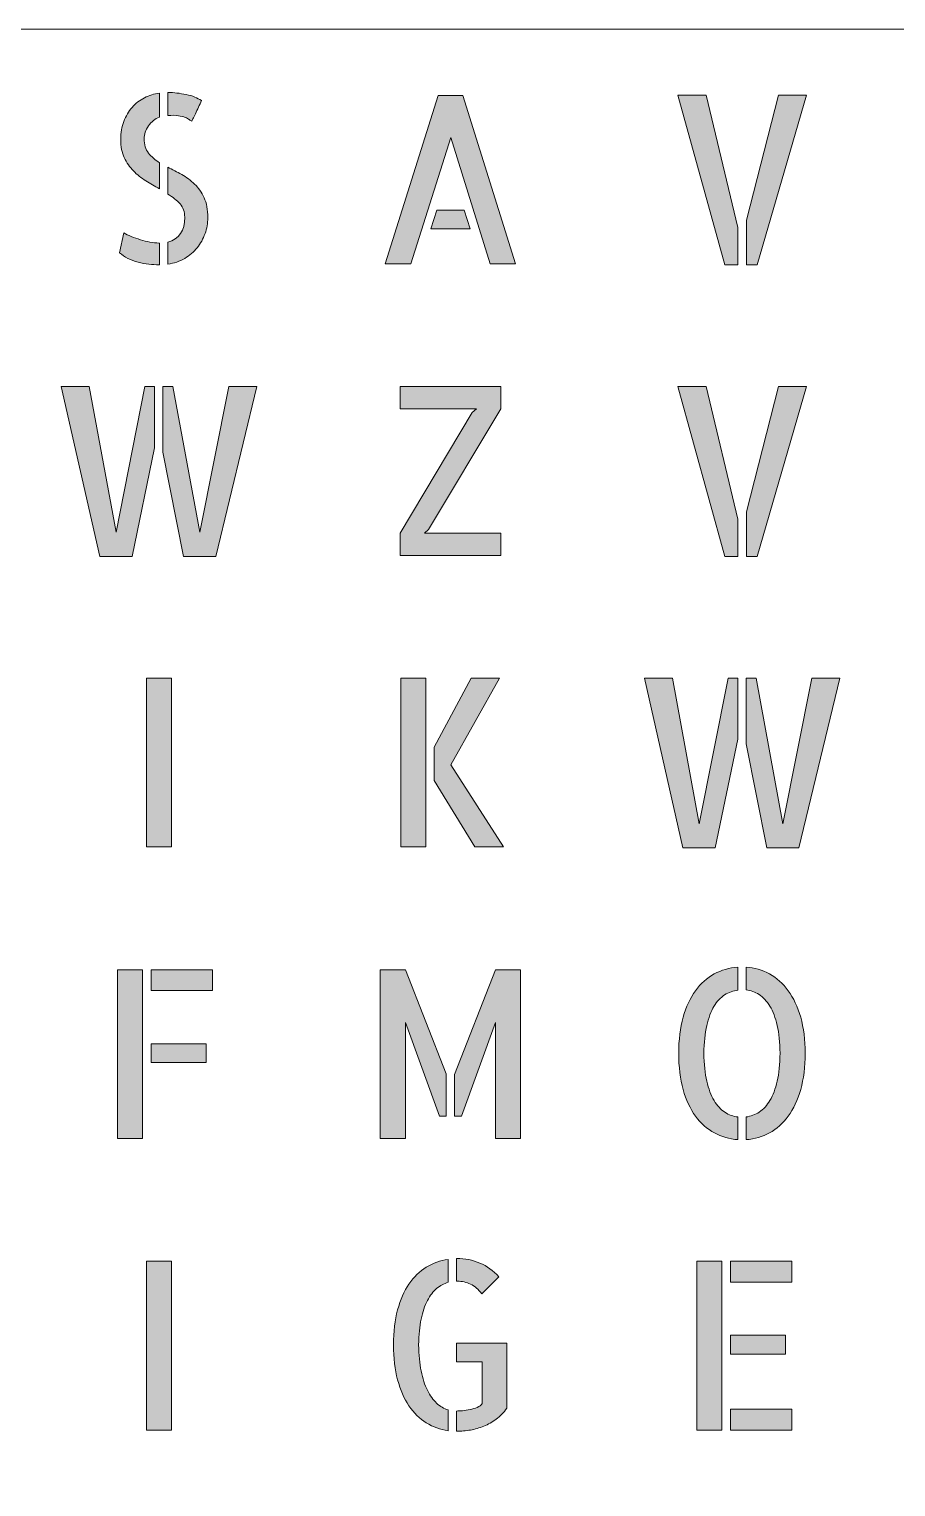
# Model space of a CAD drawing. Header units: millimetres. Extents: x -2 to 181, y -158 to 8.
# Drawn here: x 82.1 to 131.6, y -75 to 8.3 of the extents above; entities that cross this region are included whole.
import ezdxf

# ---------------------------------------------------------------- set-up
doc = ezdxf.new("R2010")
doc.units = ezdxf.units.MM
doc.header["$MEASUREMENT"] = 0
doc.layers.add('Laag 1', color=7, linetype='Continuous', lineweight=0)
doc.layers.add('Laag 2', color=7, linetype='Continuous', lineweight=0)

# ---------------------------------------------------------------- blocks, each defined once
blk = doc.blocks.new('Block_5')
at = {"layer": 'Laag 1', "true_color": 0x1d1d1b, "transparency": 33554687}
h = blk.add_hatch(color=250, dxfattribs=at)
h.dxf.hatch_style = 2
edge = h.paths.add_edge_path()
edge.add_spline(control_points=[(90.013, 0.439), (90.272, 0.308), (90.537, 0.168), (90.808, 0.02), (91.078, -0.129), (91.324, -0.31), (91.543, -0.524), (91.763, -0.738), (91.944, -0.997), (92.085, -1.303), (92.227, -1.608), (92.297, -1.988), (92.297, -2.442), (92.297, -2.756), (92.244, -3.061), (92.138, -3.358), (92.032, -3.655), (91.883, -3.923), (91.691, -4.163), (91.498, -4.403), (91.261, -4.606), (90.978, -4.772), (90.696, -4.938), (90.374, -5.047), (90.013, -5.099), (90.013, -5.099), (90.013, -3.842), (90.013, -3.842), (90.656, -3.668), (90.978, -3.192), (90.978, -2.415), (90.978, -2.11), (90.888, -1.857), (90.708, -1.656), (90.527, -1.455), (90.295, -1.268), (90.013, -1.093), (90.013, -1.093), (90.013, 0.439), (90.013, 0.439)], knot_values=[0, 0, 0, 0, 1, 1, 1, 2, 2, 2, 3, 3, 3, 4, 4, 4, 5, 5, 5, 6, 6, 6, 7, 7, 7, 8, 8, 8, 9, 9, 9, 10, 10, 10, 11, 11, 11, 12, 12, 12, 13, 13, 13, 13], degree=3, periodic=0)
edge = h.paths.add_edge_path()
edge.add_spline(control_points=[(91.379, 3.07), (91.339, 3.087), (91.292, 3.118), (91.237, 3.162), (91.182, 3.205), (91.104, 3.247), (91.002, 3.286), (90.9, 3.325), (90.77, 3.358), (90.613, 3.384), (90.456, 3.41), (90.256, 3.415), (90.013, 3.397), (90.013, 3.397), (90.013, 4.719), (90.013, 4.719), (90.358, 4.711), (90.709, 4.669), (91.067, 4.595), (91.424, 4.521), (91.712, 4.405), (91.932, 4.248), (91.885, 4.135), (91.83, 4.01), (91.767, 3.875), (91.704, 3.74), (91.645, 3.613), (91.591, 3.495), (91.535, 3.378), (91.489, 3.279), (91.449, 3.201), (91.41, 3.122), (91.386, 3.079), (91.379, 3.07)], knot_values=[0, 0, 0, 0, 1, 1, 1, 2, 2, 2, 3, 3, 3, 4, 4, 4, 5, 5, 5, 6, 6, 6, 7, 7, 7, 8, 8, 8, 9, 9, 9, 10, 10, 10, 11, 11, 11, 11], degree=3, periodic=0)
edge = h.paths.add_edge_path()
edge.add_spline(control_points=[(87.317, 2.023), (87.317, 2.407), (87.375, 2.751), (87.493, 3.057), (87.611, 3.362), (87.77, 3.631), (87.97, 3.862), (88.17, 4.093), (88.406, 4.276), (88.676, 4.412), (88.947, 4.547), (89.232, 4.636), (89.53, 4.68), (89.53, 4.68), (89.53, 3.306), (89.53, 3.306), (89.279, 3.209), (89.071, 3.042), (88.906, 2.802), (88.741, 2.561), (88.659, 2.319), (88.659, 2.075), (88.659, 1.735), (88.741, 1.46), (88.906, 1.25), (89.071, 1.041), (89.279, 0.857), (89.53, 0.7), (89.53, 0.7), (89.53, -0.792), (89.53, -0.792), (89.271, -0.653), (89.012, -0.502), (88.753, -0.34), (88.494, -0.179), (88.259, 0.011), (88.047, 0.229), (87.834, 0.447), (87.66, 0.7), (87.523, 0.988), (87.385, 1.276), (87.317, 1.621), (87.317, 2.023)], knot_values=[0, 0, 0, 0, 1, 1, 1, 2, 2, 2, 3, 3, 3, 4, 4, 4, 5, 5, 5, 6, 6, 6, 7, 7, 7, 8, 8, 8, 9, 9, 9, 10, 10, 10, 11, 11, 11, 12, 12, 12, 13, 13, 13, 14, 14, 14, 14], degree=3, periodic=0)
edge = h.paths.add_edge_path()
edge.add_spline(control_points=[(87.505, -3.319), (87.615, -3.389), (87.754, -3.456), (87.923, -3.522), (88.091, -3.587), (88.266, -3.648), (88.447, -3.705), (88.627, -3.762), (88.808, -3.808), (88.989, -3.842), (89.169, -3.877), (89.338, -3.895), (89.495, -3.895), (89.495, -3.895), (89.53, -3.895), (89.53, -3.895), (89.53, -3.895), (89.53, -5.138), (89.53, -5.138), (89.53, -5.138), (89.507, -5.138), (89.507, -5.138), (89.318, -5.138), (89.124, -5.127), (88.924, -5.106), (88.724, -5.084), (88.521, -5.047), (88.317, -4.994), (88.113, -4.942), (87.919, -4.87), (87.735, -4.778), (87.55, -4.687), (87.391, -4.575), (87.258, -4.445), (87.258, -4.445), (87.505, -3.319), (87.505, -3.319)], knot_values=[0, 0, 0, 0, 1, 1, 1, 2, 2, 2, 3, 3, 3, 4, 4, 4, 5, 5, 5, 6, 6, 6, 7, 7, 7, 8, 8, 8, 9, 9, 9, 10, 10, 10, 11, 11, 11, 12, 12, 12, 12], degree=3, periodic=0)
at = {"layer": 'Laag 1'}
for points, knots in [([(87.317, 2.023), (87.317, 2.407), (87.375, 2.751), (87.493, 3.057), (87.611, 3.362), (87.77, 3.631), (87.97, 3.862), (88.17, 4.093), (88.406, 4.276), (88.676, 4.412), (88.947, 4.547), (89.232, 4.636), (89.53, 4.68), (89.53, 4.68), (89.53, 3.306), (89.53, 3.306), (89.279, 3.209), (89.071, 3.042), (88.906, 2.802), (88.741, 2.561), (88.659, 2.319), (88.659, 2.075), (88.659, 1.735), (88.741, 1.46), (88.906, 1.25), (89.071, 1.041), (89.279, 0.857), (89.53, 0.7), (89.53, 0.7), (89.53, -0.792), (89.53, -0.792), (89.271, -0.653), (89.012, -0.502), (88.753, -0.34), (88.494, -0.179), (88.259, 0.011), (88.047, 0.229), (87.834, 0.447), (87.66, 0.7), (87.523, 0.988), (87.385, 1.276), (87.317, 1.621), (87.317, 2.023)], [0, 0, 0, 0, 1, 1, 1, 2, 2, 2, 3, 3, 3, 4, 4, 4, 5, 5, 5, 6, 6, 6, 7, 7, 7, 8, 8, 8, 9, 9, 9, 10, 10, 10, 11, 11, 11, 12, 12, 12, 13, 13, 13, 14, 14, 14, 14]), ([(91.379, 3.07), (91.339, 3.087), (91.292, 3.118), (91.237, 3.162), (91.182, 3.205), (91.104, 3.247), (91.002, 3.286), (90.9, 3.325), (90.77, 3.358), (90.613, 3.384), (90.456, 3.41), (90.256, 3.415), (90.013, 3.397), (90.013, 3.397), (90.013, 4.719), (90.013, 4.719), (90.358, 4.711), (90.709, 4.669), (91.067, 4.595), (91.424, 4.521), (91.712, 4.405), (91.932, 4.248), (91.885, 4.135), (91.83, 4.01), (91.767, 3.875), (91.704, 3.74), (91.645, 3.613), (91.591, 3.495), (91.535, 3.378), (91.489, 3.279), (91.449, 3.201), (91.41, 3.122), (91.386, 3.079), (91.379, 3.07)], [0, 0, 0, 0, 1, 1, 1, 2, 2, 2, 3, 3, 3, 4, 4, 4, 5, 5, 5, 6, 6, 6, 7, 7, 7, 8, 8, 8, 9, 9, 9, 10, 10, 10, 11, 11, 11, 11]), ([(90.013, 0.439), (90.272, 0.308), (90.537, 0.168), (90.808, 0.02), (91.078, -0.129), (91.324, -0.31), (91.543, -0.524), (91.763, -0.738), (91.944, -0.997), (92.085, -1.303), (92.227, -1.608), (92.297, -1.988), (92.297, -2.442), (92.297, -2.756), (92.244, -3.061), (92.138, -3.358), (92.032, -3.655), (91.883, -3.923), (91.691, -4.163), (91.498, -4.403), (91.261, -4.606), (90.978, -4.772), (90.696, -4.938), (90.374, -5.047), (90.013, -5.099), (90.013, -5.099), (90.013, -3.842), (90.013, -3.842), (90.656, -3.668), (90.978, -3.192), (90.978, -2.415), (90.978, -2.11), (90.888, -1.857), (90.708, -1.656), (90.527, -1.455), (90.295, -1.268), (90.013, -1.093), (90.013, -1.093), (90.013, 0.439), (90.013, 0.439)], [0, 0, 0, 0, 1, 1, 1, 2, 2, 2, 3, 3, 3, 4, 4, 4, 5, 5, 5, 6, 6, 6, 7, 7, 7, 8, 8, 8, 9, 9, 9, 10, 10, 10, 11, 11, 11, 12, 12, 12, 13, 13, 13, 13]), ([(87.505, -3.319), (87.615, -3.389), (87.754, -3.456), (87.923, -3.522), (88.091, -3.587), (88.266, -3.648), (88.447, -3.705), (88.627, -3.762), (88.808, -3.808), (88.989, -3.842), (89.169, -3.877), (89.338, -3.895), (89.495, -3.895), (89.495, -3.895), (89.53, -3.895), (89.53, -3.895), (89.53, -3.895), (89.53, -5.138), (89.53, -5.138), (89.53, -5.138), (89.507, -5.138), (89.507, -5.138), (89.318, -5.138), (89.124, -5.127), (88.924, -5.106), (88.724, -5.084), (88.521, -5.047), (88.317, -4.994), (88.113, -4.942), (87.919, -4.87), (87.735, -4.778), (87.55, -4.687), (87.391, -4.575), (87.258, -4.445), (87.258, -4.445), (87.505, -3.319), (87.505, -3.319)], [0, 0, 0, 0, 1, 1, 1, 2, 2, 2, 3, 3, 3, 4, 4, 4, 5, 5, 5, 6, 6, 6, 7, 7, 7, 8, 8, 8, 9, 9, 9, 10, 10, 10, 11, 11, 11, 12, 12, 12, 12])]:
    blk.add_open_spline(points, degree=3, knots=knots, dxfattribs=at)
blk = doc.blocks.new('Block_6')
at = {"layer": 'Laag 1', "true_color": 0x1d1d1b, "transparency": 33554687}
h = blk.add_hatch(color=250, dxfattribs=at)
h.dxf.hatch_style = 2
edge = h.paths.add_edge_path()
edge.add_spline(control_points=[(106.956, -2.023), (106.956, -2.023), (107.298, -3.083), (107.298, -3.083), (107.298, -3.083), (105.049, -3.083), (105.049, -3.083), (105.049, -3.083), (105.379, -2.023), (105.379, -2.023), (105.379, -2.023), (106.956, -2.023), (106.956, -2.023)], knot_values=[0, 0, 0, 0, 1, 1, 1, 2, 2, 2, 3, 3, 3, 4, 4, 4, 4], degree=3, periodic=0)
edge = h.paths.add_edge_path()
edge.add_spline(control_points=[(109.888, -5.086), (109.888, -5.086), (108.428, -5.086), (108.428, -5.086), (108.428, -5.086), (106.179, 2.14), (106.179, 2.14), (106.179, 2.14), (103.907, -5.086), (103.907, -5.086), (103.907, -5.086), (102.435, -5.086), (102.435, -5.086), (102.435, -5.086), (105.473, 4.549), (105.473, 4.549), (105.473, 4.549), (106.874, 4.549), (106.874, 4.549), (106.874, 4.549), (109.888, -5.086), (109.888, -5.086)], knot_values=[0, 0, 0, 0, 1, 1, 1, 2, 2, 2, 3, 3, 3, 4, 4, 4, 5, 5, 5, 6, 6, 6, 7, 7, 7, 7], degree=3, periodic=0)
at = {"layer": 'Laag 1'}
for points, knots in [([(109.888, -5.086), (109.888, -5.086), (108.428, -5.086), (108.428, -5.086), (108.428, -5.086), (106.179, 2.14), (106.179, 2.14), (106.179, 2.14), (103.907, -5.086), (103.907, -5.086), (103.907, -5.086), (102.435, -5.086), (102.435, -5.086), (102.435, -5.086), (105.473, 4.549), (105.473, 4.549), (105.473, 4.549), (106.874, 4.549), (106.874, 4.549), (106.874, 4.549), (109.888, -5.086), (109.888, -5.086)], [0, 0, 0, 0, 1, 1, 1, 2, 2, 2, 3, 3, 3, 4, 4, 4, 5, 5, 5, 6, 6, 6, 7, 7, 7, 7]), ([(106.956, -2.023), (106.956, -2.023), (107.298, -3.083), (107.298, -3.083), (107.298, -3.083), (105.049, -3.083), (105.049, -3.083), (105.049, -3.083), (105.379, -2.023), (105.379, -2.023), (105.379, -2.023), (106.956, -2.023), (106.956, -2.023)], [0, 0, 0, 0, 1, 1, 1, 2, 2, 2, 3, 3, 3, 4, 4, 4, 4])]:
    blk.add_open_spline(points, degree=3, knots=knots, dxfattribs=at)
blk = doc.blocks.new('Block_7')
at = {"layer": 'Laag 1', "true_color": 0x1d1d1b, "transparency": 33554687}
h = blk.add_hatch(color=250, dxfattribs=at)
h.dxf.hatch_style = 2
edge = h.paths.add_edge_path()
edge.add_spline(control_points=[(124.918, 4.562), (124.918, 4.562), (126.519, 4.562), (126.519, 4.562), (126.519, 4.562), (123.694, -5.138), (123.694, -5.138), (123.694, -5.138), (123.082, -5.138), (123.082, -5.138), (123.082, -5.138), (123.082, -2.586), (123.082, -2.586), (123.082, -2.586), (124.918, 4.562), (124.918, 4.562)], knot_values=[0, 0, 0, 0, 1, 1, 1, 2, 2, 2, 3, 3, 3, 4, 4, 4, 5, 5, 5, 5], degree=3, periodic=0)
edge = h.paths.add_edge_path()
edge.add_spline(control_points=[(119.16, 4.562), (119.16, 4.562), (120.774, 4.562), (120.774, 4.562), (120.774, 4.562), (122.599, -3.004), (122.599, -3.004), (122.599, -3.004), (122.599, -5.138), (122.599, -5.138), (122.599, -5.138), (121.857, -5.138), (121.857, -5.138), (121.857, -5.138), (119.16, 4.562), (119.16, 4.562)], knot_values=[0, 0, 0, 0, 1, 1, 1, 2, 2, 2, 3, 3, 3, 4, 4, 4, 5, 5, 5, 5], degree=3, periodic=0)
at = {"layer": 'Laag 1'}
for points in [[(119.16, 4.562), (119.16, 4.562), (120.774, 4.562), (120.774, 4.562), (120.774, 4.562), (122.599, -3.004), (122.599, -3.004), (122.599, -3.004), (122.599, -5.138), (122.599, -5.138), (122.599, -5.138), (121.857, -5.138), (121.857, -5.138), (121.857, -5.138), (119.16, 4.562), (119.16, 4.562)], [(124.918, 4.562), (124.918, 4.562), (126.519, 4.562), (126.519, 4.562), (126.519, 4.562), (123.694, -5.138), (123.694, -5.138), (123.694, -5.138), (123.082, -5.138), (123.082, -5.138), (123.082, -5.138), (123.082, -2.586), (123.082, -2.586), (123.082, -2.586), (124.918, 4.562), (124.918, 4.562)]]:
    blk.add_open_spline(points, degree=3, knots=[0, 0, 0, 0, 1, 1, 1, 2, 2, 2, 3, 3, 3, 4, 4, 4, 5, 5, 5, 5], dxfattribs=at)
blk = doc.blocks.new('Block_14')
at = {"layer": 'Laag 1', "true_color": 0x1d1d1b, "transparency": 33554687}
h = blk.add_hatch(color=250, dxfattribs=at)
h.dxf.hatch_style = 2
edge = h.paths.add_edge_path()
edge.add_spline(control_points=[(93.492, -12.104), (93.492, -12.104), (95.094, -12.104), (95.094, -12.104), (95.094, -12.104), (92.75, -21.805), (92.75, -21.805), (92.75, -21.805), (90.914, -21.805), (90.914, -21.805), (90.914, -21.805), (89.736, -15.848), (89.736, -15.848), (89.736, -15.848), (89.736, -12.104), (89.736, -12.104), (89.736, -12.104), (90.301, -12.104), (90.301, -12.104), (90.301, -12.104), (91.832, -20.43), (91.832, -20.43), (91.832, -20.43), (93.492, -12.104), (93.492, -12.104)], knot_values=[0, 0, 0, 0, 1, 1, 1, 2, 2, 2, 3, 3, 3, 4, 4, 4, 5, 5, 5, 6, 6, 6, 7, 7, 7, 8, 8, 8, 8], degree=3, periodic=0)
edge = h.paths.add_edge_path()
edge.add_spline(control_points=[(87.051, -20.43), (87.051, -20.43), (88.7, -12.104), (88.7, -12.104), (88.7, -12.104), (89.253, -12.104), (89.253, -12.104), (89.253, -12.104), (89.253, -15.6), (89.253, -15.6), (89.253, -15.6), (87.97, -21.805), (87.97, -21.805), (87.97, -21.805), (86.121, -21.805), (86.121, -21.805), (86.121, -21.805), (83.919, -12.104), (83.919, -12.104), (83.919, -12.104), (85.521, -12.104), (85.521, -12.104), (85.521, -12.104), (87.051, -20.43), (87.051, -20.43)], knot_values=[0, 0, 0, 0, 1, 1, 1, 2, 2, 2, 3, 3, 3, 4, 4, 4, 5, 5, 5, 6, 6, 6, 7, 7, 7, 8, 8, 8, 8], degree=3, periodic=0)
at = {"layer": 'Laag 1'}
for points in [[(87.051, -20.43), (87.051, -20.43), (88.7, -12.104), (88.7, -12.104), (88.7, -12.104), (89.253, -12.104), (89.253, -12.104), (89.253, -12.104), (89.253, -15.6), (89.253, -15.6), (89.253, -15.6), (87.97, -21.805), (87.97, -21.805), (87.97, -21.805), (86.121, -21.805), (86.121, -21.805), (86.121, -21.805), (83.919, -12.104), (83.919, -12.104), (83.919, -12.104), (85.521, -12.104), (85.521, -12.104), (85.521, -12.104), (87.051, -20.43), (87.051, -20.43)], [(93.492, -12.104), (93.492, -12.104), (95.094, -12.104), (95.094, -12.104), (95.094, -12.104), (92.75, -21.805), (92.75, -21.805), (92.75, -21.805), (90.914, -21.805), (90.914, -21.805), (90.914, -21.805), (89.736, -15.848), (89.736, -15.848), (89.736, -15.848), (89.736, -12.104), (89.736, -12.104), (89.736, -12.104), (90.301, -12.104), (90.301, -12.104), (90.301, -12.104), (91.832, -20.43), (91.832, -20.43), (91.832, -20.43), (93.492, -12.104), (93.492, -12.104)]]:
    blk.add_open_spline(points, degree=3, knots=[0, 0, 0, 0, 1, 1, 1, 2, 2, 2, 3, 3, 3, 4, 4, 4, 5, 5, 5, 6, 6, 6, 7, 7, 7, 8, 8, 8, 8], dxfattribs=at)
blk = doc.blocks.new('Block_15')
at = {"layer": 'Laag 1', "true_color": 0x1d1d1b, "transparency": 33554687}
h = blk.add_hatch(color=250, dxfattribs=at)
h.dxf.hatch_style = 2
edge = h.paths.add_edge_path()
edge.add_spline(control_points=[(109.052, -12.104), (109.052, -12.104), (109.052, -13.374), (109.052, -13.374), (109.052, -13.374), (104.919, -20.273), (104.919, -20.273), (104.919, -20.273), (104.684, -20.483), (104.684, -20.483), (104.684, -20.483), (109.052, -20.483), (109.052, -20.483), (109.052, -20.483), (109.052, -21.753), (109.052, -21.753), (109.052, -21.753), (103.283, -21.753), (103.283, -21.753), (103.283, -21.753), (103.283, -20.483), (103.283, -20.483), (103.283, -20.483), (107.416, -13.584), (107.416, -13.584), (107.416, -13.584), (107.663, -13.374), (107.663, -13.374), (107.663, -13.374), (103.283, -13.374), (103.283, -13.374), (103.283, -13.374), (103.283, -12.104), (103.283, -12.104), (103.283, -12.104), (109.052, -12.104), (109.052, -12.104)], knot_values=[0, 0, 0, 0, 1, 1, 1, 2, 2, 2, 3, 3, 3, 4, 4, 4, 5, 5, 5, 6, 6, 6, 7, 7, 7, 8, 8, 8, 9, 9, 9, 10, 10, 10, 11, 11, 11, 12, 12, 12, 12], degree=3, periodic=0)
at = {"layer": 'Laag 1'}
blk.add_open_spline([(109.052, -12.104), (109.052, -12.104), (109.052, -13.374), (109.052, -13.374), (109.052, -13.374), (104.919, -20.273), (104.919, -20.273), (104.919, -20.273), (104.684, -20.483), (104.684, -20.483), (104.684, -20.483), (109.052, -20.483), (109.052, -20.483), (109.052, -20.483), (109.052, -21.753), (109.052, -21.753), (109.052, -21.753), (103.283, -21.753), (103.283, -21.753), (103.283, -21.753), (103.283, -20.483), (103.283, -20.483), (103.283, -20.483), (107.416, -13.584), (107.416, -13.584), (107.416, -13.584), (107.663, -13.374), (107.663, -13.374), (107.663, -13.374), (103.283, -13.374), (103.283, -13.374), (103.283, -13.374), (103.283, -12.104), (103.283, -12.104), (103.283, -12.104), (109.052, -12.104), (109.052, -12.104)], degree=3, knots=[0, 0, 0, 0, 1, 1, 1, 2, 2, 2, 3, 3, 3, 4, 4, 4, 5, 5, 5, 6, 6, 6, 7, 7, 7, 8, 8, 8, 9, 9, 9, 10, 10, 10, 11, 11, 11, 12, 12, 12, 12], dxfattribs=at)
blk = doc.blocks.new('Block_16')
at = {"layer": 'Laag 1', "true_color": 0x1d1d1b, "transparency": 33554687}
h = blk.add_hatch(color=250, dxfattribs=at)
h.dxf.hatch_style = 2
edge = h.paths.add_edge_path()
edge.add_spline(control_points=[(124.918, -12.104), (124.918, -12.104), (126.519, -12.104), (126.519, -12.104), (126.519, -12.104), (123.694, -21.805), (123.694, -21.805), (123.694, -21.805), (123.082, -21.805), (123.082, -21.805), (123.082, -21.805), (123.082, -19.252), (123.082, -19.252), (123.082, -19.252), (124.918, -12.104), (124.918, -12.104)], knot_values=[0, 0, 0, 0, 1, 1, 1, 2, 2, 2, 3, 3, 3, 4, 4, 4, 5, 5, 5, 5], degree=3, periodic=0)
edge = h.paths.add_edge_path()
edge.add_spline(control_points=[(119.16, -12.104), (119.16, -12.104), (120.774, -12.104), (120.774, -12.104), (120.774, -12.104), (122.599, -19.671), (122.599, -19.671), (122.599, -19.671), (122.599, -21.805), (122.599, -21.805), (122.599, -21.805), (121.857, -21.805), (121.857, -21.805), (121.857, -21.805), (119.16, -12.104), (119.16, -12.104)], knot_values=[0, 0, 0, 0, 1, 1, 1, 2, 2, 2, 3, 3, 3, 4, 4, 4, 5, 5, 5, 5], degree=3, periodic=0)
at = {"layer": 'Laag 1'}
for points in [[(119.16, -12.104), (119.16, -12.104), (120.774, -12.104), (120.774, -12.104), (120.774, -12.104), (122.599, -19.671), (122.599, -19.671), (122.599, -19.671), (122.599, -21.805), (122.599, -21.805), (122.599, -21.805), (121.857, -21.805), (121.857, -21.805), (121.857, -21.805), (119.16, -12.104), (119.16, -12.104)], [(124.918, -12.104), (124.918, -12.104), (126.519, -12.104), (126.519, -12.104), (126.519, -12.104), (123.694, -21.805), (123.694, -21.805), (123.694, -21.805), (123.082, -21.805), (123.082, -21.805), (123.082, -21.805), (123.082, -19.252), (123.082, -19.252), (123.082, -19.252), (124.918, -12.104), (124.918, -12.104)]]:
    blk.add_open_spline(points, degree=3, knots=[0, 0, 0, 0, 1, 1, 1, 2, 2, 2, 3, 3, 3, 4, 4, 4, 5, 5, 5, 5], dxfattribs=at)
blk = doc.blocks.new('Block_23')
at = {"layer": 'Laag 1', "true_color": 0x1d1d1b, "transparency": 33554687}
h = blk.add_hatch(color=250, dxfattribs=at)
h.dxf.hatch_style = 2
edge = h.paths.add_edge_path()
edge.add_spline(control_points=[(90.225, -38.419), (90.225, -38.419), (88.788, -38.419), (88.788, -38.419), (88.788, -38.419), (88.788, -28.771), (88.788, -28.771), (88.788, -28.771), (90.225, -28.771), (90.225, -28.771), (90.225, -28.771), (90.225, -38.419), (90.225, -38.419)], knot_values=[0, 0, 0, 0, 1, 1, 1, 2, 2, 2, 3, 3, 3, 4, 4, 4, 4], degree=3, periodic=0)
at = {"layer": 'Laag 1'}
blk.add_open_spline([(90.225, -38.419), (90.225, -38.419), (88.788, -38.419), (88.788, -38.419), (88.788, -38.419), (88.788, -28.771), (88.788, -28.771), (88.788, -28.771), (90.225, -28.771), (90.225, -28.771), (90.225, -28.771), (90.225, -38.419), (90.225, -38.419)], degree=3, knots=[0, 0, 0, 0, 1, 1, 1, 2, 2, 2, 3, 3, 3, 4, 4, 4, 4], dxfattribs=at)
blk = doc.blocks.new('Block_24')
at = {"layer": 'Laag 1', "true_color": 0x1d1d1b, "transparency": 33554687}
h = blk.add_hatch(color=250, dxfattribs=at)
h.dxf.hatch_style = 2
edge = h.paths.add_edge_path()
edge.add_spline(control_points=[(106.185, -33.732), (106.185, -33.732), (109.2, -38.419), (109.2, -38.419), (109.2, -38.419), (107.563, -38.419), (107.563, -38.419), (107.563, -38.419), (105.243, -34.623), (105.243, -34.623), (105.243, -34.623), (105.243, -32.711), (105.243, -32.711), (105.243, -32.711), (107.351, -28.771), (107.351, -28.771), (107.351, -28.771), (108.964, -28.771), (108.964, -28.771), (108.964, -28.771), (106.185, -33.732), (106.185, -33.732)], knot_values=[0, 0, 0, 0, 1, 1, 1, 2, 2, 2, 3, 3, 3, 4, 4, 4, 5, 5, 5, 6, 6, 6, 7, 7, 7, 7], degree=3, periodic=0)
edge = h.paths.add_edge_path()
edge.add_spline(control_points=[(103.324, -38.419), (103.324, -38.419), (103.324, -28.771), (103.324, -28.771), (103.324, -28.771), (104.761, -28.771), (104.761, -28.771), (104.761, -28.771), (104.761, -38.419), (104.761, -38.419), (104.761, -38.419), (103.324, -38.419), (103.324, -38.419)], knot_values=[0, 0, 0, 0, 1, 1, 1, 2, 2, 2, 3, 3, 3, 4, 4, 4, 4], degree=3, periodic=0)
at = {"layer": 'Laag 1'}
for points, knots in [([(103.324, -38.419), (103.324, -38.419), (103.324, -28.771), (103.324, -28.771), (103.324, -28.771), (104.761, -28.771), (104.761, -28.771), (104.761, -28.771), (104.761, -38.419), (104.761, -38.419), (104.761, -38.419), (103.324, -38.419), (103.324, -38.419)], [0, 0, 0, 0, 1, 1, 1, 2, 2, 2, 3, 3, 3, 4, 4, 4, 4]), ([(106.185, -33.732), (106.185, -33.732), (109.2, -38.419), (109.2, -38.419), (109.2, -38.419), (107.563, -38.419), (107.563, -38.419), (107.563, -38.419), (105.243, -34.623), (105.243, -34.623), (105.243, -34.623), (105.243, -32.711), (105.243, -32.711), (105.243, -32.711), (107.351, -28.771), (107.351, -28.771), (107.351, -28.771), (108.964, -28.771), (108.964, -28.771), (108.964, -28.771), (106.185, -33.732), (106.185, -33.732)], [0, 0, 0, 0, 1, 1, 1, 2, 2, 2, 3, 3, 3, 4, 4, 4, 5, 5, 5, 6, 6, 6, 7, 7, 7, 7])]:
    blk.add_open_spline(points, degree=3, knots=knots, dxfattribs=at)
blk = doc.blocks.new('Block_25')
at = {"layer": 'Laag 1', "true_color": 0x1d1d1b, "transparency": 33554687}
h = blk.add_hatch(color=250, dxfattribs=at)
h.dxf.hatch_style = 2
edge = h.paths.add_edge_path()
edge.add_spline(control_points=[(126.826, -28.771), (126.826, -28.771), (128.427, -28.771), (128.427, -28.771), (128.427, -28.771), (126.084, -38.471), (126.084, -38.471), (126.084, -38.471), (124.247, -38.471), (124.247, -38.471), (124.247, -38.471), (123.069, -32.515), (123.069, -32.515), (123.069, -32.515), (123.069, -28.771), (123.069, -28.771), (123.069, -28.771), (123.635, -28.771), (123.635, -28.771), (123.635, -28.771), (125.165, -37.097), (125.165, -37.097), (125.165, -37.097), (126.826, -28.771), (126.826, -28.771)], knot_values=[0, 0, 0, 0, 1, 1, 1, 2, 2, 2, 3, 3, 3, 4, 4, 4, 5, 5, 5, 6, 6, 6, 7, 7, 7, 8, 8, 8, 8], degree=3, periodic=0)
edge = h.paths.add_edge_path()
edge.add_spline(control_points=[(120.385, -37.097), (120.385, -37.097), (122.034, -28.771), (122.034, -28.771), (122.034, -28.771), (122.587, -28.771), (122.587, -28.771), (122.587, -28.771), (122.587, -32.266), (122.587, -32.266), (122.587, -32.266), (121.304, -38.471), (121.304, -38.471), (121.304, -38.471), (119.455, -38.471), (119.455, -38.471), (119.455, -38.471), (117.253, -28.771), (117.253, -28.771), (117.253, -28.771), (118.854, -28.771), (118.854, -28.771), (118.854, -28.771), (120.385, -37.097), (120.385, -37.097)], knot_values=[0, 0, 0, 0, 1, 1, 1, 2, 2, 2, 3, 3, 3, 4, 4, 4, 5, 5, 5, 6, 6, 6, 7, 7, 7, 8, 8, 8, 8], degree=3, periodic=0)
at = {"layer": 'Laag 1'}
for points in [[(120.385, -37.097), (120.385, -37.097), (122.034, -28.771), (122.034, -28.771), (122.034, -28.771), (122.587, -28.771), (122.587, -28.771), (122.587, -28.771), (122.587, -32.266), (122.587, -32.266), (122.587, -32.266), (121.304, -38.471), (121.304, -38.471), (121.304, -38.471), (119.455, -38.471), (119.455, -38.471), (119.455, -38.471), (117.253, -28.771), (117.253, -28.771), (117.253, -28.771), (118.854, -28.771), (118.854, -28.771), (118.854, -28.771), (120.385, -37.097), (120.385, -37.097)], [(126.826, -28.771), (126.826, -28.771), (128.427, -28.771), (128.427, -28.771), (128.427, -28.771), (126.084, -38.471), (126.084, -38.471), (126.084, -38.471), (124.247, -38.471), (124.247, -38.471), (124.247, -38.471), (123.069, -32.515), (123.069, -32.515), (123.069, -32.515), (123.069, -28.771), (123.069, -28.771), (123.069, -28.771), (123.635, -28.771), (123.635, -28.771), (123.635, -28.771), (125.165, -37.097), (125.165, -37.097), (125.165, -37.097), (126.826, -28.771), (126.826, -28.771)]]:
    blk.add_open_spline(points, degree=3, knots=[0, 0, 0, 0, 1, 1, 1, 2, 2, 2, 3, 3, 3, 4, 4, 4, 5, 5, 5, 6, 6, 6, 7, 7, 7, 8, 8, 8, 8], dxfattribs=at)
blk = doc.blocks.new('Block_32')
at = {"layer": 'Laag 1', "true_color": 0x1d1d1b, "transparency": 33554687}
h = blk.add_hatch(color=250, dxfattribs=at)
h.dxf.hatch_style = 2
edge = h.paths.add_edge_path()
edge.add_spline(control_points=[(92.197, -50.739), (92.197, -50.739), (89.053, -50.739), (89.053, -50.739), (89.053, -50.739), (89.053, -49.666), (89.053, -49.666), (89.053, -49.666), (92.197, -49.666), (92.197, -49.666), (92.197, -49.666), (92.197, -50.739), (92.197, -50.739)], knot_values=[0, 0, 0, 0, 1, 1, 1, 2, 2, 2, 3, 3, 3, 4, 4, 4, 4], degree=3, periodic=0)
edge = h.paths.add_edge_path()
edge.add_spline(control_points=[(92.562, -45.437), (92.562, -45.437), (92.562, -46.629), (92.562, -46.629), (92.562, -46.629), (89.053, -46.629), (89.053, -46.629), (89.053, -46.629), (89.053, -45.437), (89.053, -45.437), (89.053, -45.437), (92.562, -45.437), (92.562, -45.437)], knot_values=[0, 0, 0, 0, 1, 1, 1, 2, 2, 2, 3, 3, 3, 4, 4, 4, 4], degree=3, periodic=0)
edge = h.paths.add_edge_path()
edge.add_spline(control_points=[(87.134, -45.437), (87.134, -45.437), (88.571, -45.437), (88.571, -45.437), (88.571, -45.437), (88.571, -55.086), (88.571, -55.086), (88.571, -55.086), (87.134, -55.086), (87.134, -55.086), (87.134, -55.086), (87.134, -45.437), (87.134, -45.437)], knot_values=[0, 0, 0, 0, 1, 1, 1, 2, 2, 2, 3, 3, 3, 4, 4, 4, 4], degree=3, periodic=0)
at = {"layer": 'Laag 1'}
for points in [[(87.134, -45.437), (87.134, -45.437), (88.571, -45.437), (88.571, -45.437), (88.571, -45.437), (88.571, -55.086), (88.571, -55.086), (88.571, -55.086), (87.134, -55.086), (87.134, -55.086), (87.134, -55.086), (87.134, -45.437), (87.134, -45.437)], [(92.562, -45.437), (92.562, -45.437), (92.562, -46.629), (92.562, -46.629), (92.562, -46.629), (89.053, -46.629), (89.053, -46.629), (89.053, -46.629), (89.053, -45.437), (89.053, -45.437), (89.053, -45.437), (92.562, -45.437), (92.562, -45.437)], [(92.197, -50.739), (92.197, -50.739), (89.053, -50.739), (89.053, -50.739), (89.053, -50.739), (89.053, -49.666), (89.053, -49.666), (89.053, -49.666), (92.197, -49.666), (92.197, -49.666), (92.197, -49.666), (92.197, -50.739), (92.197, -50.739)]]:
    blk.add_open_spline(points, degree=3, knots=[0, 0, 0, 0, 1, 1, 1, 2, 2, 2, 3, 3, 3, 4, 4, 4, 4], dxfattribs=at)
blk = doc.blocks.new('Block_33')
at = {"layer": 'Laag 1', "true_color": 0x1d1d1b, "transparency": 33554687}
h = blk.add_hatch(color=250, dxfattribs=at)
h.dxf.hatch_style = 2
edge = h.paths.add_edge_path()
edge.add_spline(control_points=[(108.734, -45.437), (108.734, -45.437), (110.171, -45.437), (110.171, -45.437), (110.171, -45.437), (110.171, -55.086), (110.171, -55.086), (110.171, -55.086), (108.734, -55.086), (108.734, -55.086), (108.734, -55.086), (108.734, -48.448), (108.734, -48.448), (108.734, -48.448), (106.792, -53.816), (106.792, -53.816), (106.792, -53.816), (106.403, -53.816), (106.403, -53.816), (106.403, -53.816), (106.403, -51.42), (106.403, -51.42), (106.403, -51.42), (108.734, -45.437), (108.734, -45.437)], knot_values=[0, 0, 0, 0, 1, 1, 1, 2, 2, 2, 3, 3, 3, 4, 4, 4, 5, 5, 5, 6, 6, 6, 7, 7, 7, 8, 8, 8, 8], degree=3, periodic=0)
edge = h.paths.add_edge_path()
edge.add_spline(control_points=[(102.153, -45.437), (102.153, -45.437), (103.589, -45.437), (103.589, -45.437), (103.589, -45.437), (105.92, -51.394), (105.92, -51.394), (105.92, -51.394), (105.92, -53.816), (105.92, -53.816), (105.92, -53.816), (105.544, -53.816), (105.544, -53.816), (105.544, -53.816), (103.589, -48.448), (103.589, -48.448), (103.589, -48.448), (103.589, -55.086), (103.589, -55.086), (103.589, -55.086), (102.153, -55.086), (102.153, -55.086), (102.153, -55.086), (102.153, -45.437), (102.153, -45.437)], knot_values=[0, 0, 0, 0, 1, 1, 1, 2, 2, 2, 3, 3, 3, 4, 4, 4, 5, 5, 5, 6, 6, 6, 7, 7, 7, 8, 8, 8, 8], degree=3, periodic=0)
at = {"layer": 'Laag 1'}
for points in [[(102.153, -45.437), (102.153, -45.437), (103.589, -45.437), (103.589, -45.437), (103.589, -45.437), (105.92, -51.394), (105.92, -51.394), (105.92, -51.394), (105.92, -53.816), (105.92, -53.816), (105.92, -53.816), (105.544, -53.816), (105.544, -53.816), (105.544, -53.816), (103.589, -48.448), (103.589, -48.448), (103.589, -48.448), (103.589, -55.086), (103.589, -55.086), (103.589, -55.086), (102.153, -55.086), (102.153, -55.086), (102.153, -55.086), (102.153, -45.437), (102.153, -45.437)], [(108.734, -45.437), (108.734, -45.437), (110.171, -45.437), (110.171, -45.437), (110.171, -45.437), (110.171, -55.086), (110.171, -55.086), (110.171, -55.086), (108.734, -55.086), (108.734, -55.086), (108.734, -55.086), (108.734, -48.448), (108.734, -48.448), (108.734, -48.448), (106.792, -53.816), (106.792, -53.816), (106.792, -53.816), (106.403, -53.816), (106.403, -53.816), (106.403, -53.816), (106.403, -51.42), (106.403, -51.42), (106.403, -51.42), (108.734, -45.437), (108.734, -45.437)]]:
    blk.add_open_spline(points, degree=3, knots=[0, 0, 0, 0, 1, 1, 1, 2, 2, 2, 3, 3, 3, 4, 4, 4, 5, 5, 5, 6, 6, 6, 7, 7, 7, 8, 8, 8, 8], dxfattribs=at)
blk = doc.blocks.new('Block_34')
at = {"layer": 'Laag 1', "true_color": 0x1d1d1b, "transparency": 33554687}
h = blk.add_hatch(color=250, dxfattribs=at)
h.dxf.hatch_style = 2
edge = h.paths.add_edge_path()
edge.add_spline(control_points=[(123.064, -45.293), (123.543, -45.32), (123.988, -45.446), (124.4, -45.673), (124.812, -45.9), (125.169, -46.221), (125.472, -46.635), (125.774, -47.05), (126.011, -47.556), (126.184, -48.154), (126.356, -48.752), (126.443, -49.439), (126.443, -50.216), (126.443, -50.993), (126.356, -51.682), (126.184, -52.284), (126.011, -52.886), (125.774, -53.395), (125.472, -53.809), (125.169, -54.224), (124.814, -54.542), (124.406, -54.765), (123.998, -54.988), (123.55, -55.116), (123.064, -55.151), (123.064, -55.151), (123.064, -53.855), (123.064, -53.855), (123.331, -53.82), (123.582, -53.726), (123.817, -53.574), (124.053, -53.421), (124.257, -53.198), (124.43, -52.906), (124.602, -52.614), (124.74, -52.247), (124.842, -51.806), (124.944, -51.366), (124.999, -50.835), (125.007, -50.216), (124.999, -49.596), (124.944, -49.066), (124.842, -48.625), (124.74, -48.184), (124.6, -47.818), (124.424, -47.525), (124.247, -47.233), (124.041, -47.011), (123.806, -46.858), (123.57, -46.705), (123.323, -46.616), (123.064, -46.589), (123.064, -46.589), (123.064, -45.293), (123.064, -45.293)], knot_values=[0, 0, 0, 0, 1, 1, 1, 2, 2, 2, 3, 3, 3, 4, 4, 4, 5, 5, 5, 6, 6, 6, 7, 7, 7, 8, 8, 8, 9, 9, 9, 10, 10, 10, 11, 11, 11, 12, 12, 12, 13, 13, 13, 14, 14, 14, 15, 15, 15, 16, 16, 16, 17, 17, 17, 18, 18, 18, 18], degree=3, periodic=0)
edge = h.paths.add_edge_path()
edge.add_spline(control_points=[(119.213, -50.216), (119.213, -49.439), (119.298, -48.752), (119.467, -48.154), (119.635, -47.556), (119.871, -47.05), (120.173, -46.635), (120.475, -46.221), (120.833, -45.902), (121.245, -45.68), (121.657, -45.457), (122.106, -45.328), (122.593, -45.293), (122.593, -45.293), (122.593, -46.602), (122.593, -46.602), (122.326, -46.637), (122.075, -46.729), (121.839, -46.877), (121.604, -47.026), (121.4, -47.244), (121.227, -47.532), (121.054, -47.82), (120.917, -48.187), (120.815, -48.632), (120.713, -49.077), (120.658, -49.605), (120.65, -50.216), (120.658, -50.835), (120.713, -51.366), (120.815, -51.806), (120.917, -52.247), (121.056, -52.616), (121.233, -52.913), (121.41, -53.209), (121.616, -53.434), (121.851, -53.587), (122.087, -53.74), (122.334, -53.829), (122.593, -53.855), (122.593, -53.855), (122.593, -55.151), (122.593, -55.151), (122.114, -55.116), (121.667, -54.988), (121.25, -54.765), (120.834, -54.542), (120.475, -54.224), (120.173, -53.809), (119.871, -53.395), (119.635, -52.886), (119.467, -52.284), (119.298, -51.682), (119.213, -50.993), (119.213, -50.216)], knot_values=[0, 0, 0, 0, 1, 1, 1, 2, 2, 2, 3, 3, 3, 4, 4, 4, 5, 5, 5, 6, 6, 6, 7, 7, 7, 8, 8, 8, 9, 9, 9, 10, 10, 10, 11, 11, 11, 12, 12, 12, 13, 13, 13, 14, 14, 14, 15, 15, 15, 16, 16, 16, 17, 17, 17, 18, 18, 18, 18], degree=3, periodic=0)
at = {"layer": 'Laag 1'}
for points in [[(119.213, -50.216), (119.213, -49.439), (119.298, -48.752), (119.467, -48.154), (119.635, -47.556), (119.871, -47.05), (120.173, -46.635), (120.475, -46.221), (120.833, -45.902), (121.245, -45.68), (121.657, -45.457), (122.106, -45.328), (122.593, -45.293), (122.593, -45.293), (122.593, -46.602), (122.593, -46.602), (122.326, -46.637), (122.075, -46.729), (121.839, -46.877), (121.604, -47.026), (121.4, -47.244), (121.227, -47.532), (121.054, -47.82), (120.917, -48.187), (120.815, -48.632), (120.713, -49.077), (120.658, -49.605), (120.65, -50.216), (120.658, -50.835), (120.713, -51.366), (120.815, -51.806), (120.917, -52.247), (121.056, -52.616), (121.233, -52.913), (121.41, -53.209), (121.616, -53.434), (121.851, -53.587), (122.087, -53.74), (122.334, -53.829), (122.593, -53.855), (122.593, -53.855), (122.593, -55.151), (122.593, -55.151), (122.114, -55.116), (121.667, -54.988), (121.25, -54.765), (120.834, -54.542), (120.475, -54.224), (120.173, -53.809), (119.871, -53.395), (119.635, -52.886), (119.467, -52.284), (119.298, -51.682), (119.213, -50.993), (119.213, -50.216)], [(123.064, -45.293), (123.543, -45.32), (123.988, -45.446), (124.4, -45.673), (124.812, -45.9), (125.169, -46.221), (125.472, -46.635), (125.774, -47.05), (126.011, -47.556), (126.184, -48.154), (126.356, -48.752), (126.443, -49.439), (126.443, -50.216), (126.443, -50.993), (126.356, -51.682), (126.184, -52.284), (126.011, -52.886), (125.774, -53.395), (125.472, -53.809), (125.169, -54.224), (124.814, -54.542), (124.406, -54.765), (123.998, -54.988), (123.55, -55.116), (123.064, -55.151), (123.064, -55.151), (123.064, -53.855), (123.064, -53.855), (123.331, -53.82), (123.582, -53.726), (123.817, -53.574), (124.053, -53.421), (124.257, -53.198), (124.43, -52.906), (124.602, -52.614), (124.74, -52.247), (124.842, -51.806), (124.944, -51.366), (124.999, -50.835), (125.007, -50.216), (124.999, -49.596), (124.944, -49.066), (124.842, -48.625), (124.74, -48.184), (124.6, -47.818), (124.424, -47.525), (124.247, -47.233), (124.041, -47.011), (123.806, -46.858), (123.57, -46.705), (123.323, -46.616), (123.064, -46.589), (123.064, -46.589), (123.064, -45.293), (123.064, -45.293)]]:
    blk.add_open_spline(points, degree=3, knots=[0, 0, 0, 0, 1, 1, 1, 2, 2, 2, 3, 3, 3, 4, 4, 4, 5, 5, 5, 6, 6, 6, 7, 7, 7, 8, 8, 8, 9, 9, 9, 10, 10, 10, 11, 11, 11, 12, 12, 12, 13, 13, 13, 14, 14, 14, 15, 15, 15, 16, 16, 16, 17, 17, 17, 18, 18, 18, 18], dxfattribs=at)
blk = doc.blocks.new('Block_41')
at = {"layer": 'Laag 1', "true_color": 0x1d1d1b, "transparency": 33554687}
h = blk.add_hatch(color=250, dxfattribs=at)
h.dxf.hatch_style = 2
edge = h.paths.add_edge_path()
edge.add_spline(control_points=[(90.225, -71.752), (90.225, -71.752), (88.788, -71.752), (88.788, -71.752), (88.788, -71.752), (88.788, -62.104), (88.788, -62.104), (88.788, -62.104), (90.225, -62.104), (90.225, -62.104), (90.225, -62.104), (90.225, -71.752), (90.225, -71.752)], knot_values=[0, 0, 0, 0, 1, 1, 1, 2, 2, 2, 3, 3, 3, 4, 4, 4, 4], degree=3, periodic=0)
at = {"layer": 'Laag 1'}
blk.add_open_spline([(90.225, -71.752), (90.225, -71.752), (88.788, -71.752), (88.788, -71.752), (88.788, -71.752), (88.788, -62.104), (88.788, -62.104), (88.788, -62.104), (90.225, -62.104), (90.225, -62.104), (90.225, -62.104), (90.225, -71.752), (90.225, -71.752)], degree=3, knots=[0, 0, 0, 0, 1, 1, 1, 2, 2, 2, 3, 3, 3, 4, 4, 4, 4], dxfattribs=at)
blk = doc.blocks.new('Block_42')
at = {"layer": 'Laag 1', "true_color": 0x1d1d1b, "transparency": 33554687}
h = blk.add_hatch(color=250, dxfattribs=at)
h.dxf.hatch_style = 2
edge = h.paths.add_edge_path()
edge.add_spline(control_points=[(109.387, -66.777), (109.387, -66.777), (109.387, -70.508), (109.387, -70.508), (109.207, -70.762), (109.005, -70.969), (108.781, -71.13), (108.557, -71.292), (108.322, -71.425), (108.075, -71.529), (107.827, -71.634), (107.572, -71.708), (107.309, -71.752), (107.046, -71.796), (106.785, -71.817), (106.526, -71.817), (106.526, -71.817), (106.514, -71.817), (106.514, -71.817), (106.514, -71.817), (106.514, -70.665), (106.514, -70.665), (106.609, -70.665), (106.724, -70.659), (106.862, -70.646), (106.999, -70.633), (107.14, -70.611), (107.286, -70.58), (107.431, -70.55), (107.568, -70.508), (107.698, -70.456), (107.827, -70.404), (107.923, -70.33), (107.986, -70.233), (107.986, -70.233), (107.986, -67.851), (107.986, -67.851), (107.986, -67.851), (106.514, -67.851), (106.514, -67.851), (106.514, -67.851), (106.514, -66.777), (106.514, -66.777), (106.514, -66.777), (109.387, -66.777), (109.387, -66.777)], knot_values=[0, 0, 0, 0, 1, 1, 1, 2, 2, 2, 3, 3, 3, 4, 4, 4, 5, 5, 5, 6, 6, 6, 7, 7, 7, 8, 8, 8, 9, 9, 9, 10, 10, 10, 11, 11, 11, 12, 12, 12, 13, 13, 13, 14, 14, 14, 15, 15, 15, 15], degree=3, periodic=0)
edge = h.paths.add_edge_path()
edge.add_spline(control_points=[(107.963, -63.963), (107.774, -63.71), (107.558, -63.526), (107.315, -63.413), (107.072, -63.299), (106.821, -63.243), (106.562, -63.243), (106.562, -63.243), (106.514, -63.243), (106.514, -63.243), (106.514, -63.243), (106.514, -61.947), (106.514, -61.947), (106.514, -61.947), (106.526, -61.947), (106.526, -61.947), (106.997, -61.947), (107.437, -62.034), (107.845, -62.208), (108.253, -62.383), (108.618, -62.645), (108.94, -62.994), (108.94, -62.994), (107.963, -63.963), (107.963, -63.963)], knot_values=[0, 0, 0, 0, 1, 1, 1, 2, 2, 2, 3, 3, 3, 4, 4, 4, 5, 5, 5, 6, 6, 6, 7, 7, 7, 8, 8, 8, 8], degree=3, periodic=0)
edge = h.paths.add_edge_path()
edge.add_spline(control_points=[(102.912, -66.882), (102.912, -66.132), (102.99, -65.466), (103.147, -64.886), (103.304, -64.305), (103.52, -63.812), (103.795, -63.406), (104.069, -63), (104.399, -62.68), (104.784, -62.444), (105.168, -62.208), (105.584, -62.06), (106.032, -61.999), (106.032, -61.999), (106.032, -63.308), (106.032, -63.308), (105.796, -63.378), (105.578, -63.496), (105.378, -63.662), (105.178, -63.827), (105.001, -64.057), (104.848, -64.349), (104.695, -64.641), (104.576, -64.995), (104.489, -65.409), (104.403, -65.824), (104.356, -66.315), (104.348, -66.882), (104.356, -67.449), (104.403, -67.947), (104.489, -68.374), (104.576, -68.802), (104.695, -69.171), (104.848, -69.481), (105.001, -69.791), (105.178, -70.037), (105.378, -70.22), (105.578, -70.404), (105.796, -70.53), (106.032, -70.6), (106.032, -70.6), (106.032, -71.791), (106.032, -71.791), (105.584, -71.73), (105.168, -71.58), (104.784, -71.34), (104.399, -71.1), (104.069, -70.775), (103.795, -70.364), (103.52, -69.954), (103.304, -69.459), (103.147, -68.878), (102.99, -68.298), (102.912, -67.633), (102.912, -66.882)], knot_values=[0, 0, 0, 0, 1, 1, 1, 2, 2, 2, 3, 3, 3, 4, 4, 4, 5, 5, 5, 6, 6, 6, 7, 7, 7, 8, 8, 8, 9, 9, 9, 10, 10, 10, 11, 11, 11, 12, 12, 12, 13, 13, 13, 14, 14, 14, 15, 15, 15, 16, 16, 16, 17, 17, 17, 18, 18, 18, 18], degree=3, periodic=0)
at = {"layer": 'Laag 1'}
for points, knots in [([(102.912, -66.882), (102.912, -66.132), (102.99, -65.466), (103.147, -64.886), (103.304, -64.305), (103.52, -63.812), (103.795, -63.406), (104.069, -63), (104.399, -62.68), (104.784, -62.444), (105.168, -62.208), (105.584, -62.06), (106.032, -61.999), (106.032, -61.999), (106.032, -63.308), (106.032, -63.308), (105.796, -63.378), (105.578, -63.496), (105.378, -63.662), (105.178, -63.827), (105.001, -64.057), (104.848, -64.349), (104.695, -64.641), (104.576, -64.995), (104.489, -65.409), (104.403, -65.824), (104.356, -66.315), (104.348, -66.882), (104.356, -67.449), (104.403, -67.947), (104.489, -68.374), (104.576, -68.802), (104.695, -69.171), (104.848, -69.481), (105.001, -69.791), (105.178, -70.037), (105.378, -70.22), (105.578, -70.404), (105.796, -70.53), (106.032, -70.6), (106.032, -70.6), (106.032, -71.791), (106.032, -71.791), (105.584, -71.73), (105.168, -71.58), (104.784, -71.34), (104.399, -71.1), (104.069, -70.775), (103.795, -70.364), (103.52, -69.954), (103.304, -69.459), (103.147, -68.878), (102.99, -68.298), (102.912, -67.633), (102.912, -66.882)], [0, 0, 0, 0, 1, 1, 1, 2, 2, 2, 3, 3, 3, 4, 4, 4, 5, 5, 5, 6, 6, 6, 7, 7, 7, 8, 8, 8, 9, 9, 9, 10, 10, 10, 11, 11, 11, 12, 12, 12, 13, 13, 13, 14, 14, 14, 15, 15, 15, 16, 16, 16, 17, 17, 17, 18, 18, 18, 18]), ([(107.963, -63.963), (107.774, -63.71), (107.558, -63.526), (107.315, -63.413), (107.072, -63.299), (106.821, -63.243), (106.562, -63.243), (106.562, -63.243), (106.514, -63.243), (106.514, -63.243), (106.514, -63.243), (106.514, -61.947), (106.514, -61.947), (106.514, -61.947), (106.526, -61.947), (106.526, -61.947), (106.997, -61.947), (107.437, -62.034), (107.845, -62.208), (108.253, -62.383), (108.618, -62.645), (108.94, -62.994), (108.94, -62.994), (107.963, -63.963), (107.963, -63.963)], [0, 0, 0, 0, 1, 1, 1, 2, 2, 2, 3, 3, 3, 4, 4, 4, 5, 5, 5, 6, 6, 6, 7, 7, 7, 8, 8, 8, 8]), ([(109.387, -66.777), (109.387, -66.777), (109.387, -70.508), (109.387, -70.508), (109.207, -70.762), (109.005, -70.969), (108.781, -71.13), (108.557, -71.292), (108.322, -71.425), (108.075, -71.529), (107.827, -71.634), (107.572, -71.708), (107.309, -71.752), (107.046, -71.796), (106.785, -71.817), (106.526, -71.817), (106.526, -71.817), (106.514, -71.817), (106.514, -71.817), (106.514, -71.817), (106.514, -70.665), (106.514, -70.665), (106.609, -70.665), (106.724, -70.659), (106.862, -70.646), (106.999, -70.633), (107.14, -70.611), (107.286, -70.58), (107.431, -70.55), (107.568, -70.508), (107.698, -70.456), (107.827, -70.404), (107.923, -70.33), (107.986, -70.233), (107.986, -70.233), (107.986, -67.851), (107.986, -67.851), (107.986, -67.851), (106.514, -67.851), (106.514, -67.851), (106.514, -67.851), (106.514, -66.777), (106.514, -66.777), (106.514, -66.777), (109.387, -66.777), (109.387, -66.777)], [0, 0, 0, 0, 1, 1, 1, 2, 2, 2, 3, 3, 3, 4, 4, 4, 5, 5, 5, 6, 6, 6, 7, 7, 7, 8, 8, 8, 9, 9, 9, 10, 10, 10, 11, 11, 11, 12, 12, 12, 13, 13, 13, 14, 14, 14, 15, 15, 15, 15])]:
    blk.add_open_spline(points, degree=3, knots=knots, dxfattribs=at)
blk = doc.blocks.new('Block_43')
at = {"layer": 'Laag 1', "true_color": 0x1d1d1b, "transparency": 33554687}
h = blk.add_hatch(color=250, dxfattribs=at)
h.dxf.hatch_style = 2
edge = h.paths.add_edge_path()
edge.add_spline(control_points=[(122.169, -70.561), (122.169, -70.561), (125.677, -70.561), (125.677, -70.561), (125.677, -70.561), (125.677, -71.752), (125.677, -71.752), (125.677, -71.752), (122.169, -71.752), (122.169, -71.752), (122.169, -71.752), (122.169, -70.561), (122.169, -70.561)], knot_values=[0, 0, 0, 0, 1, 1, 1, 2, 2, 2, 3, 3, 3, 4, 4, 4, 4], degree=3, periodic=0)
edge = h.paths.add_edge_path()
edge.add_spline(control_points=[(125.312, -67.406), (125.312, -67.406), (122.169, -67.406), (122.169, -67.406), (122.169, -67.406), (122.169, -66.332), (122.169, -66.332), (122.169, -66.332), (125.312, -66.332), (125.312, -66.332), (125.312, -66.332), (125.312, -67.406), (125.312, -67.406)], knot_values=[0, 0, 0, 0, 1, 1, 1, 2, 2, 2, 3, 3, 3, 4, 4, 4, 4], degree=3, periodic=0)
edge = h.paths.add_edge_path()
edge.add_spline(control_points=[(125.677, -62.104), (125.677, -62.104), (125.677, -63.295), (125.677, -63.295), (125.677, -63.295), (122.169, -63.295), (122.169, -63.295), (122.169, -63.295), (122.169, -62.104), (122.169, -62.104), (122.169, -62.104), (125.677, -62.104), (125.677, -62.104)], knot_values=[0, 0, 0, 0, 1, 1, 1, 2, 2, 2, 3, 3, 3, 4, 4, 4, 4], degree=3, periodic=0)
edge = h.paths.add_edge_path()
edge.add_spline(control_points=[(120.249, -62.104), (120.249, -62.104), (121.686, -62.104), (121.686, -62.104), (121.686, -62.104), (121.686, -71.752), (121.686, -71.752), (121.686, -71.752), (120.249, -71.752), (120.249, -71.752), (120.249, -71.752), (120.249, -62.104), (120.249, -62.104)], knot_values=[0, 0, 0, 0, 1, 1, 1, 2, 2, 2, 3, 3, 3, 4, 4, 4, 4], degree=3, periodic=0)
at = {"layer": 'Laag 1'}
for points in [[(120.249, -62.104), (120.249, -62.104), (121.686, -62.104), (121.686, -62.104), (121.686, -62.104), (121.686, -71.752), (121.686, -71.752), (121.686, -71.752), (120.249, -71.752), (120.249, -71.752), (120.249, -71.752), (120.249, -62.104), (120.249, -62.104)], [(125.677, -62.104), (125.677, -62.104), (125.677, -63.295), (125.677, -63.295), (125.677, -63.295), (122.169, -63.295), (122.169, -63.295), (122.169, -63.295), (122.169, -62.104), (122.169, -62.104), (122.169, -62.104), (125.677, -62.104), (125.677, -62.104)], [(125.312, -67.406), (125.312, -67.406), (122.169, -67.406), (122.169, -67.406), (122.169, -67.406), (122.169, -66.332), (122.169, -66.332), (122.169, -66.332), (125.312, -66.332), (125.312, -66.332), (125.312, -66.332), (125.312, -67.406), (125.312, -67.406)], [(122.169, -70.561), (122.169, -70.561), (125.677, -70.561), (125.677, -70.561), (125.677, -70.561), (125.677, -71.752), (125.677, -71.752), (125.677, -71.752), (122.169, -71.752), (122.169, -71.752), (122.169, -71.752), (122.169, -70.561), (122.169, -70.561)]]:
    blk.add_open_spline(points, degree=3, knots=[0, 0, 0, 0, 1, 1, 1, 2, 2, 2, 3, 3, 3, 4, 4, 4, 4], dxfattribs=at)

msp = doc.modelspace()

# ---------------------------------------------------------------- linework, layer by layer
at = {"layer": 'Laag 2', "color": 250, "lineweight": 18, "true_color": 0x1d1d1b}
msp.add_lwpolyline([(181.161, -158.333), (-2.172, -158.333), (-2.172, 8.333), (181.161, 8.333)], close=True, dxfattribs=at)

# ---------------------------------------------------------------- block references
at = {"layer": 'Laag 1'}
for name in ['Block_5', 'Block_6', 'Block_7', 'Block_14', 'Block_15', 'Block_16', 'Block_23', 'Block_24', 'Block_25', 'Block_32', 'Block_33', 'Block_34', 'Block_41', 'Block_42', 'Block_43']:
    msp.add_blockref(name, (0, 0), dxfattribs=at)

doc.saveas('drawing.dxf')
